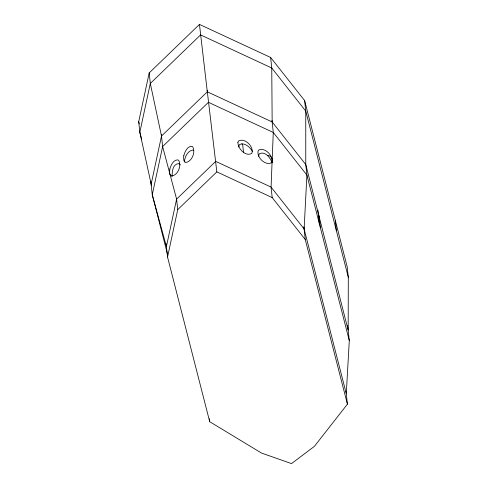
<?xml version="1.0" encoding="UTF-8"?>
<svg xmlns="http://www.w3.org/2000/svg" width="488" height="488" viewBox="0 0 488 488"><rect width="100%" height="100%" fill="white"/><g stroke="black" fill="none" stroke-linecap="round" stroke-linejoin="round"><path stroke-width="0.73" d="M304.634 100.583L347.181 266.759L348.304 277.276L348.17 330.132L305.775 164.56L305.756 111.093L304.634 100.583L270.633 57.48L199.458 24.4L149.188 72.944L138.708 121.713L139.83 132.224L151.512 185.721M184.397 162.059C184.653 157.203 187.477 150.926 192.736 150.054L193.675 150.463M347.688 325.63L349.292 340.648L346.285 393.657L304.122 228.994L306.903 175.076L305.775 164.56L272.158 121.945L207.309 91.805L199.458 24.4M238.705 147.077L239.37 144.643C244.47 141.959 250.277 147.315 252.558 151.658M258.555 156.306L259.219 153.866C265.063 150.713 270.175 157.648 272.023 162.461M172.002 176.528C172.337 171.691 172.349 164.181 178.712 163.59L180.322 164.901M151.14 184.251L161.504 136.036L150.31 83.46L149.188 72.944M346.041 391.4L347.407 404.168L314.412 446.337L291.525 463.6L261.525 453.071L209.7 421.705L167.543 257.042L177.73 209.645L176.607 199.128L162.626 146.546L161.345 134.536M271.767 162.864L272.274 161.54C272.603 155.111 264.545 146.681 258.298 150.267C255.925 156.843 265.374 166.384 271.706 162.62L272.097 161.717M161.504 136.036L207.309 91.805M177.73 209.645L216.831 171.88L207.15 90.298M267.686 155.416C269.907 155.471 271.907 157.258 272.188 159.472M216.831 171.88L272.194 197.616L305.244 239.504L347.407 404.168M304.122 228.994L271.072 187.099L215.708 161.369L176.607 199.128L166.414 246.525L152.262 194.767L150.816 181.249M348.304 277.276L305.756 111.093L271.755 67.997L200.58 34.91L150.31 83.46L139.83 132.224L141.721 139.611M349.292 340.648L306.903 175.076L273.28 132.455L208.431 102.315L162.626 146.546L152.262 194.767L167.713 255.108M138.708 121.713L139.275 123.928M335.274 220.259L336.403 230.769M319.097 215.708L320.384 227.725M317.871 210.054L319.317 223.571M303.884 226.737L305.244 239.504M270.633 57.48L271.755 67.997L272.158 121.945M271.993 120.444L273.28 132.455L271.072 187.099L272.194 197.616M243.542 152.762L242.743 145.265A22.79 8.503 -6.1 0 0 241.895 143.698M209.382 418.698L209.7 421.705M166.097 243.524L167.543 257.042M237.912 142.27C237.644 148.578 245.653 157.014 251.857 153.397C254.224 146.821 244.781 137.281 238.449 141.044L237.912 142.27M169.83 168.994L169.574 173.033L169.964 174.57L171.617 176.052C177.931 175.247 181.743 165.767 178.736 160.399L177.754 159.844C173.179 159.905 170.94 165.225 169.83 168.994M183.854 155.458L183.531 157.52L183.946 160.881L185.635 162.51C191.949 161.705 195.761 152.226 192.754 146.857L191.772 146.302C187.197 146.369 184.958 151.689 183.854 155.458"/></g></svg>
